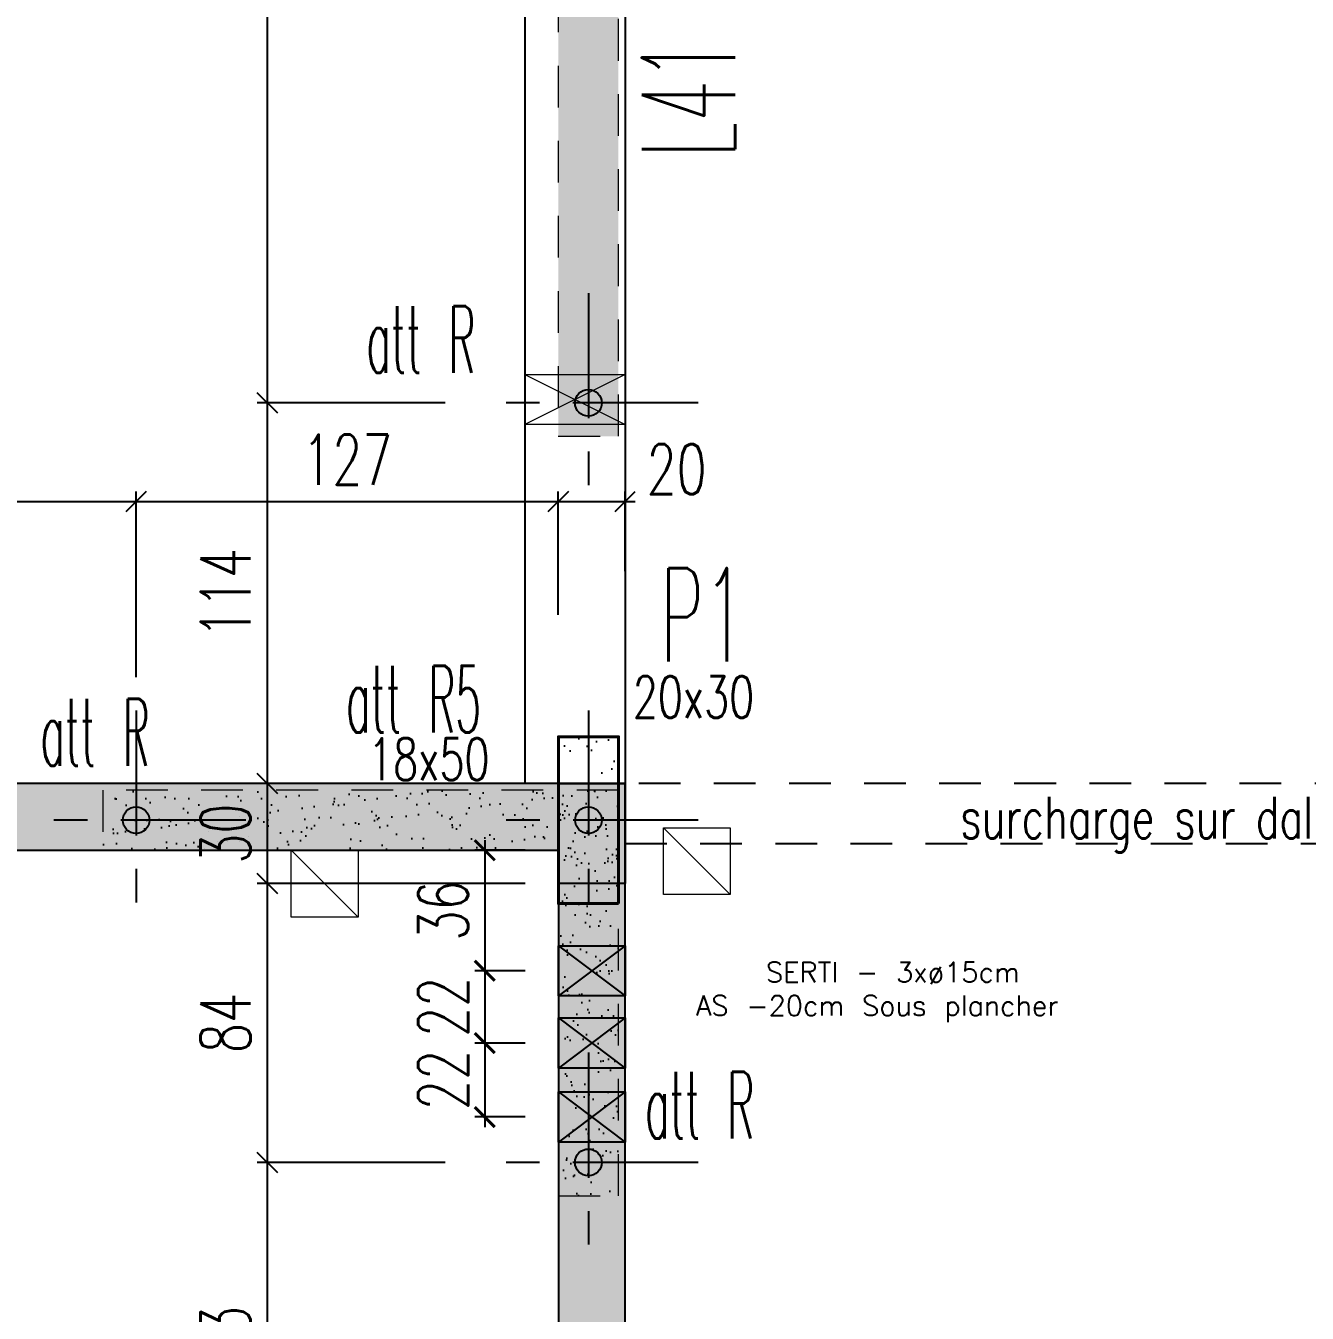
# Model space of a CAD drawing. Extents: x 308 to 787, y -199 to -146.
# Drawn here: x 409.314 to 413.154, y -173.013 to -169.157 of the extents above; entities that cross this region are included whole.
import ezdxf

# ---------------------------------------------------------------- set-up
doc = ezdxf.new("R2010")
doc.units = 0
doc.header["$LTSCALE"] = 0.5
doc.header["$MEASUREMENT"] = 0
for name, pattern in [('AXES2', [1.125, 0.75, -0.125, 0.125, -0.125]), ('CACHE', [0.375, 0.25, -0.125]), ('CONTINU', [0]), ('DISCONTINU2', [0.375, 0.25, -0.125])]:
    doc.linetypes.add(name, pattern=pattern)
doc.layers.get('0').update_dxf_attribs({"linetype": 'CONTINUOUS'})
doc.layers.get('DEFPOINTS').update_dxf_attribs({"linetype": 'CONTINUOUS'})
doc.layers.add('00 - RESERVATIONS SPEC Plombier', color=90, linetype='CONTINUOUS', lineweight=20)
doc.layers.add('TPFI poteaux', color=1, linetype='CONTINUOUS', lineweight=40)
for name, color, linetype in [('_ SERTI RESERVATION', 210, 'CACHE'), ('AXES', 6, 'AXES2'), ('COTATION', 7, 'CONTINUOUS'), ('MURS', 3, 'CONTINUOUS'), ('POCHAGE', 254, 'CONTINUOUS'), ('POTEAUX', 1, 'CONTINUOUS'), ('POUTRES', 2, 'CONTINUOUS'), ('RAID', 1, 'CONTINUOUS'), ('RDC', 7, 'DISCONTINU2'), ('REPERAGE', 4, 'CONTINUOUS'), ('REPERE-POT', 4, 'CONTINUOUS'), ('REPERE-POUT', 4, 'CONTINUOUS'), ('REPERE-RAID', 4, 'CONTINUOUS'), ('TPFI cloisonsSAAD', 4, 'CONTINUOUS')]:
    doc.layers.add(name, color=color, linetype=linetype)
doc.styles.add('ROMANS8', font='romans.shx', dxfattribs={"width": 0.7})
doc.styles.get("Standard").update_dxf_attribs({"font": 'txt.shx'})
doc.dimstyles.new('COT50 cm', dxfattribs={"dimtxt": 0.15, "dimasz": 0.06, "dimexe": 0.03, "dimexo": 0.1, "dimgap": 0.05, "dimtad": 1, "dimdec": 0, "dimlfac": 100, "dimzin": 0, "dimdsep": 46, "dimtxsty": 'ROMANS8', "dimblk1": 'OBLIQUE', "dimblk2": 'OBLIQUE', "dimsah": 1, "dimcen": 0.03, "dimdle": 0.03, "dimclrt": 1, "dimadec": 0, "dimazin": 0, "dimtfac": 1, "dimtdec": 0, "dimtmove": 0, "dimatfit": 3, "dimfxl": 0, "dimtolj": 1, "dimtzin": 0, "dimlwd": -1, "dimlwe": -1, "dimarcsym": 0})
pattern_1 = [(37.5, (-167.69736, -4e-07), (-0.004409535, 0.134877664), [0, -0.1064, 0, -0.119, 0, -0.11375]), (7.5, (-167.69736, -4e-07), (0.12388437, 0.197550225), [0, -0.0574, 0, -0.0959, 0, -0.03675]), (327.5, (-167.78346, -4e-07), (0.21798993, 0.000396134), [0, -0.035, 0, -0.126, 0, -0.1645]), (317.5, (-167.78346, -4e-07), (0.21042886, 0.06143729), [0, -0.0175, 0, -0.0826, 0, -0.0945])]
pattern_2 = [(37.5, (-513.79323, 160.44126), (-0.004409535, 0.134877664), [0, -0.1064, 0, -0.119, 0, -0.11375]), (7.5, (-513.79323, 160.44126), (0.12388437, 0.197550225), [0, -0.0574, 0, -0.0959, 0, -0.03675]), (327.5, (-513.87933, 160.44126), (0.21798993, 0.000396134), [0, -0.035, 0, -0.126, 0, -0.1645]), (317.5, (-513.87933, 160.44126), (0.21042886, 0.06143729), [0, -0.0175, 0, -0.0826, 0, -0.0945])]

# ---------------------------------------------------------------- blocks, each defined once
blk = doc.blocks.new('_Oblique')
at = {"layer": 'COTATION', "color": 0, "lineweight": -2}
blk.add_line((-0.5, -0.5), (0.5, 0.5), dxfattribs=at)
blk = doc.blocks.new('*D429')
at = {"layer": 'COTATION', "color": 0, "transparency": 16777216}
for p, q in [((410.0378, -173.7213), (410.0378, -172.5313)), ((410.5708, -172.5613), (410.0078, -172.5613)), ((410.5707, -173.6913), (410.0078, -173.6913))]:
    blk.add_line(p, q, dxfattribs=at)
at = {"layer": 'DEFPOINTS', "color": 0, "transparency": 16777216}
for p in [(410.0378, -172.5613), (410.6708, -172.5613), (410.6707, -173.6913)]:
    blk.add_point(p, dxfattribs=at)
at = {"layer": 'COTATION', "color": 0, "transparency": 16777216, "xscale": 0.06, "yscale": 0.06, "zscale": 0.06}
for p, rotation in [((410.0378, -172.5613), 90), ((410.0378, -173.6913), 270)]:
    blk.add_blockref('_Oblique', p, dxfattribs=dict(at, rotation=rotation))
at = {"layer": 'COTATION', "color": 1, "transparency": 16777216, "insert": (409.9128, -173.1263), "char_height": 0.15, "attachment_point": 5, "rotation": 90, "style": 'ROMANS8'}
blk.add_mtext('\\A1;113', dxfattribs=at)
blk = doc.blocks.new('*D430')
at = {"layer": 'COTATION', "color": 0, "transparency": 16777216}
for p, q in [((410.8099, -171.7263), (410.0078, -171.7263)), ((410.0378, -172.5913), (410.0378, -171.6963)), ((410.5708, -172.5613), (410.0078, -172.5613))]:
    blk.add_line(p, q, dxfattribs=at)
at = {"layer": 'DEFPOINTS', "color": 0, "transparency": 16777216}
for p in [(410.0378, -171.7263), (410.9099, -171.7263), (410.6708, -172.5613)]:
    blk.add_point(p, dxfattribs=at)
at = {"layer": 'COTATION', "color": 0, "transparency": 16777216, "xscale": 0.06, "yscale": 0.06, "zscale": 0.06}
for p, rotation in [((410.0378, -171.7263), 90), ((410.0378, -172.5613), 270)]:
    blk.add_blockref('_Oblique', p, dxfattribs=dict(at, rotation=rotation))
at = {"layer": 'COTATION', "color": 1, "transparency": 16777216, "insert": (409.9128, -172.1438), "char_height": 0.15, "attachment_point": 5, "rotation": 90, "style": 'ROMANS8'}
blk.add_mtext('\\A1;84', dxfattribs=at)
blk = doc.blocks.new('*D431')
at = {"layer": 'COTATION', "color": 0, "transparency": 16777216}
for p, q in [((410.0378, -171.7563), (410.0378, -171.3963)), ((410.8099, -171.4263), (410.0078, -171.4263)), ((410.8099, -171.7263), (410.0078, -171.7263))]:
    blk.add_line(p, q, dxfattribs=at)
at = {"layer": 'DEFPOINTS', "color": 0, "transparency": 16777216}
for p in [(410.0378, -171.4263), (410.9099, -171.4263), (410.9099, -171.7263)]:
    blk.add_point(p, dxfattribs=at)
at = {"layer": 'COTATION', "color": 0, "transparency": 16777216, "xscale": 0.06, "yscale": 0.06, "zscale": 0.06}
for p, rotation in [((410.0378, -171.4263), 90), ((410.0378, -171.7263), 270)]:
    blk.add_blockref('_Oblique', p, dxfattribs=dict(at, rotation=rotation))
at = {"layer": 'COTATION', "color": 1, "transparency": 16777216, "insert": (409.9128, -171.5763), "char_height": 0.15, "attachment_point": 5, "rotation": 90, "style": 'ROMANS8'}
blk.add_mtext('\\A1;30', dxfattribs=at)
blk = doc.blocks.new('*D432')
at = {"layer": 'COTATION', "color": 0, "transparency": 16777216}
for p, q in [((410.0378, -171.4563), (410.0378, -170.2563)), ((410.5708, -170.2863), (410.0078, -170.2863)), ((410.8099, -171.4263), (410.0078, -171.4263))]:
    blk.add_line(p, q, dxfattribs=at)
at = {"layer": 'DEFPOINTS', "color": 0, "transparency": 16777216}
for p in [(410.0378, -170.2863), (410.6708, -170.2863), (410.9099, -171.4263)]:
    blk.add_point(p, dxfattribs=at)
at = {"layer": 'COTATION', "color": 0, "transparency": 16777216, "xscale": 0.06, "yscale": 0.06, "zscale": 0.06}
for p, rotation in [((410.0378, -170.2863), 90), ((410.0378, -171.4263), 270)]:
    blk.add_blockref('_Oblique', p, dxfattribs=dict(at, rotation=rotation))
at = {"layer": 'COTATION', "color": 1, "transparency": 16777216, "insert": (409.9128, -170.8563), "char_height": 0.15, "attachment_point": 5, "rotation": 90, "style": 'ROMANS8'}
blk.add_mtext('\\A1;114', dxfattribs=at)
blk = doc.blocks.new('*D433')
at = {"layer": 'COTATION', "color": 0, "transparency": 16777216}
for p, q in [((410.0378, -170.3163), (410.0378, -167.2413)), ((410.4397, -167.2713), (410.0078, -167.2713)), ((410.5708, -170.2863), (410.0078, -170.2863))]:
    blk.add_line(p, q, dxfattribs=at)
at = {"layer": 'DEFPOINTS', "color": 0, "transparency": 16777216}
for p in [(410.0378, -167.2713), (410.5397, -167.2713), (410.6708, -170.2863)]:
    blk.add_point(p, dxfattribs=at)
at = {"layer": 'COTATION', "color": 0, "transparency": 16777216, "xscale": 0.06, "yscale": 0.06, "zscale": 0.06}
for p, rotation in [((410.0378, -167.2713), 90), ((410.0378, -170.2863), 270)]:
    blk.add_blockref('_Oblique', p, dxfattribs=dict(at, rotation=rotation))
at = {"layer": 'COTATION', "color": 1, "transparency": 16777216, "insert": (409.9128, -168.7788), "char_height": 0.15, "attachment_point": 5, "rotation": 90, "style": 'ROMANS8'}
blk.add_mtext('\\A1;302', dxfattribs=at)
blk = doc.blocks.new('*D535')
at = {"layer": 'COTATION', "color": 0, "transparency": 16777216}
for p, q in [((408.4797, -171.3463), (408.4797, -170.5513)), ((409.6446, -171.1074), (409.6446, -170.5513)), ((408.4497, -170.5813), (409.6746, -170.5813))]:
    blk.add_line(p, q, dxfattribs=at)
at = {"layer": 'DEFPOINTS', "color": 0, "transparency": 16777216}
for p in [(409.6446, -170.5813), (409.6446, -171.2074), (408.4797, -171.4463)]:
    blk.add_point(p, dxfattribs=at)
at = {"layer": 'COTATION', "color": 0, "transparency": 16777216, "xscale": 0.06, "yscale": 0.06, "zscale": 0.06, "rotation": 180}
blk.add_blockref('_Oblique', (408.4797, -170.5813), dxfattribs=at)
at = {"layer": 'COTATION', "color": 0, "transparency": 16777216, "xscale": 0.06, "yscale": 0.06, "zscale": 0.06}
blk.add_blockref('_Oblique', (409.6446, -170.5813), dxfattribs=at)
at = {"layer": 'COTATION', "color": 1, "transparency": 16777216, "insert": (409.0621, -170.4563), "char_height": 0.15, "attachment_point": 5, "style": 'ROMANS8'}
blk.add_mtext('\\A1;116', dxfattribs=at)
blk = doc.blocks.new('*D536')
at = {"layer": 'COTATION', "color": 0, "transparency": 16777216}
for p, q in [((409.6446, -171.1074), (409.6446, -170.5513)), ((410.9097, -170.9211), (410.9097, -170.5513)), ((409.6146, -170.5813), (410.9397, -170.5813))]:
    blk.add_line(p, q, dxfattribs=at)
at = {"layer": 'DEFPOINTS', "color": 0, "transparency": 16777216}
for p in [(410.9097, -170.5813), (410.9097, -171.0211), (409.6446, -171.2074)]:
    blk.add_point(p, dxfattribs=at)
at = {"layer": 'COTATION', "color": 0, "transparency": 16777216, "xscale": 0.06, "yscale": 0.06, "zscale": 0.06, "rotation": 180}
blk.add_blockref('_Oblique', (409.6446, -170.5813), dxfattribs=at)
at = {"layer": 'COTATION', "color": 0, "transparency": 16777216, "xscale": 0.06, "yscale": 0.06, "zscale": 0.06}
blk.add_blockref('_Oblique', (410.9097, -170.5813), dxfattribs=at)
at = {"layer": 'COTATION', "color": 1, "transparency": 16777216, "insert": (410.2771, -170.4563), "char_height": 0.15, "attachment_point": 5, "style": 'ROMANS8'}
blk.add_mtext('\\A1;127', dxfattribs=at)
blk = doc.blocks.new('*D796')
at = {"layer": 'COTATION', "color": 0, "transparency": 16777216}
for p, q in [((410.9097, -170.9211), (410.9097, -170.5513)), ((411.1097, -170.79), (411.1097, -170.5513)), ((410.8797, -170.5813), (411.1397, -170.5813))]:
    blk.add_line(p, q, dxfattribs=at)
at = {"layer": 'DEFPOINTS', "color": 0, "transparency": 16777216}
for p in [(411.1097, -170.5813), (411.1097, -170.89), (410.9097, -171.0211)]:
    blk.add_point(p, dxfattribs=at)
at = {"layer": 'COTATION', "color": 0, "transparency": 16777216, "xscale": 0.06, "yscale": 0.06, "zscale": 0.06, "rotation": 180}
blk.add_blockref('_Oblique', (410.9097, -170.5813), dxfattribs=at)
at = {"layer": 'COTATION', "color": 0, "transparency": 16777216, "xscale": 0.06, "yscale": 0.06, "zscale": 0.06}
blk.add_blockref('_Oblique', (411.1097, -170.5813), dxfattribs=at)
at = {"layer": 'COTATION', "color": 1, "transparency": 16777216, "insert": (411.264, -170.4849), "char_height": 0.15, "attachment_point": 5, "style": 'ROMANS8'}
blk.add_mtext('\\A1;20', dxfattribs=at)
blk = doc.blocks.new('A$C6B096A38')
at = {"layer": 'POCHAGE'}
h = blk.add_hatch(dxfattribs=at)
h.set_pattern_fill('AR-SAND', color=0, scale=0.07)
h.set_pattern_definition(pattern_2)
h.paths.add_polyline_path([(66.2938, -6.63), (64.6238, -6.63), (64.6238, -4.42), (59.4538, -4.42), (59.4538, -4.6), (64.4438, -4.6), (64.4438, -6.81), (64.8138, -6.81), (64.8138, -9.945), (64.9938, -9.945), (64.9938, -6.81), (66.2938, -6.81)])
h = blk.add_hatch(dxfattribs=at)
h.set_pattern_fill('AR-SAND', color=0, scale=0.07)
h.set_pattern_definition(pattern_2)
h.paths.add_polyline_path([(64.9938, -11.005), (63.4488, -11.005), (63.4488, -11.185), (64.8138, -11.185), (64.8138, -12.22), (64.9938, -12.22)])
at = {"layer": 'AXES', "color": 1}
for p, q in [((64.9038, -9.5161), (64.9038, -10.1739)), ((65.2327, -9.845), (64.5749, -9.845)), ((63.5487, -10.7661), (63.5487, -11.4239)), ((64.904, -10.7661), (64.904, -11.4239)), ((63.8776, -11.095), (63.2198, -11.095)), ((65.2329, -11.095), (64.5752, -11.095)), ((64.9038, -11.7911), (64.9038, -12.4489)), ((65.2327, -12.12), (64.5749, -12.12))]:
    blk.add_line(p, q, dxfattribs=at)
at = {"layer": 'RAID'}
for centre in [(64.9038, -9.845), (63.5487, -11.095), (64.904, -11.095), (64.9038, -12.12)]:
    blk.add_circle(centre, 0.04, dxfattribs=at)
at = {"layer": 'RDC', "linetype": 'CACHE', "lineweight": 15}
for points in [[(64.9938, -9.945), (64.9938, -6.81), (66.2938, -6.81), (66.2938, -6.63), (64.6238, -6.63), (64.6238, -4.42), (59.4538, -4.42), (59.4538, -4.6), (64.4438, -4.6), (64.4438, -6.81), (64.8138, -6.81), (64.8138, -9.945)], [(64.9938, -11.005), (63.4488, -11.005), (63.4488, -11.185), (64.8138, -11.185), (64.8138, -12.22), (64.9938, -12.22)]]:
    blk.add_lwpolyline(points, close=True, dxfattribs=at)
blk = doc.blocks.new('_ArchTick')
at = {"color": 0, "linetype": 'ByBlock', "const_width": 0.15}
blk.add_lwpolyline([(-0.5, -0.5), (0.5, 0.5)], dxfattribs=at)
blk = doc.blocks.new('*D1130')
at = {"layer": '_ SERTI RESERVATION', "color": 0, "linetype": 'CONTINU', "transparency": 16777216}
for p, q in [((410.6893, -171.5963), (410.6893, -172.0172)), ((410.8099, -171.6263), (410.6593, -171.6263)), ((410.81, -171.9872), (410.6593, -171.9872))]:
    blk.add_line(p, q, dxfattribs=at)
at = {"layer": 'DEFPOINTS', "color": 0, "linetype": 'CONTINU', "transparency": 16777216}
for p in [(410.9099, -171.6263), (410.6893, -171.9872), (410.91, -171.9872)]:
    blk.add_point(p, dxfattribs=at)
at = {"layer": '_ SERTI RESERVATION', "color": 0, "linetype": 'CONTINU', "transparency": 16777216, "xscale": 0.06, "yscale": 0.06, "zscale": 0.06}
for p, rotation in [((410.6893, -171.6263), 90), ((410.6893, -171.9872), 270)]:
    blk.add_blockref('_ArchTick', p, dxfattribs=dict(at, rotation=rotation))
at = {"layer": '_ SERTI RESERVATION', "linetype": 'CONTINU', "transparency": 16777216, "insert": (410.5643, -171.8067), "char_height": 0.15, "attachment_point": 5, "rotation": 90, "style": 'ROMANS8'}
blk.add_mtext('\\A1;36', dxfattribs=at)
blk = doc.blocks.new('*D1187')
at = {"layer": '_ SERTI RESERVATION', "color": 0, "linetype": 'CONTINU', "transparency": 16777216}
for p, q in [((410.6893, -171.9572), (410.6893, -172.2337)), ((410.81, -171.9872), (410.6593, -171.9872)), ((410.81, -172.2037), (410.6593, -172.2037))]:
    blk.add_line(p, q, dxfattribs=at)
at = {"layer": 'DEFPOINTS', "color": 0, "linetype": 'CONTINU', "transparency": 16777216}
for p in [(410.91, -171.9872), (410.6893, -172.2037), (410.91, -172.2037)]:
    blk.add_point(p, dxfattribs=at)
at = {"layer": '_ SERTI RESERVATION', "color": 0, "linetype": 'CONTINU', "transparency": 16777216, "xscale": 0.06, "yscale": 0.06, "zscale": 0.06}
for p, rotation in [((410.6893, -171.9872), 90), ((410.6893, -172.2037), 270)]:
    blk.add_blockref('_ArchTick', p, dxfattribs=dict(at, rotation=rotation))
at = {"layer": '_ SERTI RESERVATION', "linetype": 'CONTINU', "transparency": 16777216, "insert": (410.5643, -172.0955), "char_height": 0.15, "attachment_point": 5, "rotation": 90, "style": 'ROMANS8'}
blk.add_mtext('\\A1;22', dxfattribs=at)
blk = doc.blocks.new('*D1188')
at = {"layer": '_ SERTI RESERVATION', "color": 0, "linetype": 'CONTINU', "transparency": 16777216}
for p, q in [((410.6893, -172.1737), (410.6893, -172.4553)), ((410.81, -172.2037), (410.6593, -172.2037)), ((410.81, -172.4253), (410.6593, -172.4253))]:
    blk.add_line(p, q, dxfattribs=at)
at = {"layer": 'DEFPOINTS', "color": 0, "linetype": 'CONTINU', "transparency": 16777216}
for p in [(410.91, -172.2037), (410.6893, -172.4253), (410.91, -172.4253)]:
    blk.add_point(p, dxfattribs=at)
at = {"layer": '_ SERTI RESERVATION', "color": 0, "linetype": 'CONTINU', "transparency": 16777216, "xscale": 0.06, "yscale": 0.06, "zscale": 0.06}
for p, rotation in [((410.6893, -172.2037), 90), ((410.6893, -172.4253), 270)]:
    blk.add_blockref('_ArchTick', p, dxfattribs=dict(at, rotation=rotation))
at = {"layer": '_ SERTI RESERVATION', "linetype": 'CONTINU', "transparency": 16777216, "insert": (410.5643, -172.3145), "char_height": 0.15, "attachment_point": 5, "rotation": 90, "style": 'ROMANS8'}
blk.add_mtext('\\A1;22', dxfattribs=at)

msp = doc.modelspace()

# ---------------------------------------------------------------- hatches: boundary and pattern name
at = {"layer": '_ SERTI RESERVATION', "linetype": 'CONTINU'}
h = msp.add_hatch(color=6, dxfattribs=at)
h.dxf.hatch_style = 1
h.paths.add_polyline_path([(410.91, -171.9122), (411.01, -171.9872), (411.11, -171.9122)])
h.paths.add_polyline_path([(411.11, -172.0622), (411.01, -171.9872), (410.91, -172.0622)])
h = msp.add_hatch(color=6, dxfattribs=at)
h.dxf.hatch_style = 1
h.paths.add_polyline_path([(410.91, -172.1287), (411.01, -172.2037), (411.11, -172.1287)])
h.paths.add_polyline_path([(411.11, -172.2787), (411.01, -172.2037), (410.91, -172.2787)])
h = msp.add_hatch(color=6, dxfattribs=at)
h.dxf.hatch_style = 1
h.paths.add_polyline_path([(410.91, -172.3503), (411.01, -172.4253), (411.11, -172.3503)])
h.paths.add_polyline_path([(411.11, -172.5003), (411.01, -172.4253), (410.91, -172.5003)])
at = {"layer": 'POCHAGE'}
h = msp.add_hatch(color=256, dxfattribs=at)
h.dxf.hatch_style = 1
h.paths.add_polyline_path([(411.1099, -171.4263), (404.0096, -171.4263), (404.0096, -171.6263), (410.9099, -171.6263), (410.9099, -176.8795), (404.0115, -176.8795), (404.0115, -177.0795), (411.1099, -177.0795)])
h = msp.add_hatch(dxfattribs=at)
h.set_pattern_fill('AR-SAND', color=0, scale=0.07)
h.set_pattern_definition(pattern_1)
h.paths.add_polyline_path([(409.5447, -171.4463), (409.5447, -171.6263), (410.9097, -171.6263), (410.9097, -172.6613), (411.0897, -172.6613), (411.0897, -171.4463)])
h = msp.add_hatch(dxfattribs=at)
h.set_pattern_fill('AR-SAND', color=0, scale=0.07)
h.set_pattern_definition(pattern_1)
h.paths.add_polyline_path([(409.5447, -171.4463), (409.5447, -171.6263), (410.9097, -171.6263), (410.9097, -172.6613), (411.0897, -172.6613), (411.0897, -171.4463)])
h = msp.add_hatch(dxfattribs=at)
h.set_pattern_fill('AR-SAND', color=0, scale=0.07)
h.set_pattern_definition(pattern_1)
h.paths.add_polyline_path([(409.5447, -171.4463), (409.5447, -171.6263), (410.9097, -171.6263), (410.9097, -172.6613), (411.0897, -172.6613), (411.0897, -171.4463)])
h = msp.add_hatch(dxfattribs=at)
h.set_pattern_fill('AR-SAND', color=0, scale=0.07)
h.set_pattern_definition(pattern_1)
h.paths.add_polyline_path([(409.5447, -171.4463), (409.5447, -171.6263), (410.9097, -171.6263), (410.9097, -172.6613), (411.0897, -172.6613), (411.0897, -171.4463)])
h = msp.add_hatch(dxfattribs=at)
h.set_pattern_fill('AR-SAND', color=0, scale=0.07)
h.set_pattern_definition(pattern_1)
h.paths.add_polyline_path([(409.5447, -171.4463), (409.5447, -171.6263), (410.9097, -171.6263), (410.9097, -172.6613), (411.0897, -172.6613), (411.0897, -171.4463)])
h = msp.add_hatch(dxfattribs=at)
h.set_pattern_fill('AR-SAND', color=0, scale=0.07)
h.set_pattern_definition(pattern_1)
h.paths.add_polyline_path([(409.5447, -171.4463), (409.5447, -171.6263), (410.9097, -171.6263), (410.9097, -172.6613), (411.0897, -172.6613), (411.0897, -171.4463)])
h = msp.add_hatch(dxfattribs=at)
h.set_pattern_fill('AR-SAND', color=0, scale=0.07)
h.set_pattern_definition(pattern_1)
h.paths.add_polyline_path([(409.5447, -171.4463), (409.5447, -171.6263), (410.9097, -171.6263), (410.9097, -172.6613), (411.0897, -172.6613), (411.0897, -171.4463)])
h = msp.add_hatch(dxfattribs=at)
h.set_pattern_fill('AR-SAND', color=0, scale=0.07)
h.set_pattern_definition(pattern_1)
h.paths.add_polyline_path([(409.5447, -171.4463), (409.5447, -171.6263), (410.9097, -171.6263), (410.9097, -172.6613), (411.0897, -172.6613), (411.0897, -171.4463)])
h = msp.add_hatch(dxfattribs=at)
h.set_pattern_fill('AR-SAND', color=0, scale=0.07)
h.set_pattern_definition(pattern_1)
h.paths.add_polyline_path([(409.5447, -171.4463), (409.5447, -171.6263), (410.9097, -171.6263), (410.9097, -172.6613), (411.0897, -172.6613), (411.0897, -171.4463)])
h = msp.add_hatch(dxfattribs=at)
h.set_pattern_fill('AR-SAND', color=0, scale=0.07)
h.set_pattern_definition(pattern_1)
h.paths.add_polyline_path([(409.5447, -171.4463), (409.5447, -171.6263), (410.9097, -171.6263), (410.9097, -172.6613), (411.0897, -172.6613), (411.0897, -171.4463)])
h = msp.add_hatch(dxfattribs=at)
h.set_pattern_fill('AR-SAND', color=0, scale=0.07)
h.set_pattern_definition(pattern_1)
h.paths.add_polyline_path([(409.5447, -171.4463), (409.5447, -171.6263), (410.9097, -171.6263), (410.9097, -172.6613), (411.0897, -172.6613), (411.0897, -171.4463)])
h = msp.add_hatch(dxfattribs=at)
h.set_pattern_fill('AR-SAND', color=0, scale=0.07)
h.set_pattern_definition(pattern_1)
h.paths.add_polyline_path([(409.5447, -171.4463), (409.5447, -171.6263), (410.9097, -171.6263), (410.9097, -172.6613), (411.0897, -172.6613), (411.0897, -171.4463)])
h = msp.add_hatch(dxfattribs=at)
h.set_pattern_fill('AR-SAND', color=0, scale=0.07)
h.set_pattern_definition(pattern_1)
h.paths.add_polyline_path([(409.5447, -171.4463), (409.5447, -171.6263), (410.9097, -171.6263), (410.9097, -172.6613), (411.0897, -172.6613), (411.0897, -171.4463)])
h = msp.add_hatch(dxfattribs=at)
h.set_pattern_fill('AR-SAND', color=0, scale=0.07)
h.set_pattern_definition(pattern_1)
h.paths.add_polyline_path([(409.5447, -171.4463), (409.5447, -171.6263), (410.9097, -171.6263), (410.9097, -172.6613), (411.0897, -172.6613), (411.0897, -171.4463)])
h = msp.add_hatch(dxfattribs=at)
h.set_pattern_fill('AR-SAND', color=0, scale=0.07)
h.set_pattern_definition(pattern_1)
h.paths.add_polyline_path([(409.5447, -171.4463), (409.5447, -171.6263), (410.9097, -171.6263), (410.9097, -172.6613), (411.0897, -172.6613), (411.0897, -171.4463)])
h = msp.add_hatch(dxfattribs=at)
h.set_pattern_fill('AR-SAND', color=0, scale=0.07)
h.set_pattern_definition(pattern_1)
h.paths.add_polyline_path([(409.5447, -171.4463), (409.5447, -171.6263), (410.9097, -171.6263), (410.9097, -172.6613), (411.0897, -172.6613), (411.0897, -171.4463)])
h = msp.add_hatch(dxfattribs=at)
h.set_pattern_fill('AR-SAND', color=0, scale=0.07)
h.set_pattern_definition(pattern_1)
h.paths.add_polyline_path([(409.5447, -171.4463), (409.5447, -171.6263), (410.9097, -171.6263), (410.9097, -172.6613), (411.0897, -172.6613), (411.0897, -171.4463)])
h = msp.add_hatch(dxfattribs=at)
h.set_pattern_fill('AR-SAND', color=0, scale=0.07)
h.set_pattern_definition(pattern_1)
h.paths.add_polyline_path([(409.5447, -171.4463), (409.5447, -171.6263), (410.9097, -171.6263), (410.9097, -172.6613), (411.0897, -172.6613), (411.0897, -171.4463)])
h = msp.add_hatch(dxfattribs=at)
h.set_pattern_fill('AR-SAND', color=0, scale=0.07)
h.set_pattern_definition(pattern_1)
h.paths.add_polyline_path([(409.5447, -171.4463), (409.5447, -171.6263), (410.9097, -171.6263), (410.9097, -172.6613), (411.0897, -172.6613), (411.0897, -171.4463)])
h = msp.add_hatch(dxfattribs=at)
h.set_pattern_fill('AR-SAND', color=0, scale=0.07)
h.set_pattern_definition(pattern_1)
h.paths.add_polyline_path([(409.5447, -171.4463), (409.5447, -171.6263), (410.9097, -171.6263), (410.9097, -172.6613), (411.0897, -172.6613), (411.0897, -171.4463)])
h = msp.add_hatch(dxfattribs=at)
h.set_pattern_fill('AR-SAND', color=0, scale=0.07)
h.set_pattern_definition(pattern_1)
h.paths.add_polyline_path([(409.5447, -171.4463), (409.5447, -171.6263), (410.9097, -171.6263), (410.9097, -172.6613), (411.0897, -172.6613), (411.0897, -171.4463)])
h = msp.add_hatch(dxfattribs=at)
h.set_pattern_fill('AR-SAND', color=0, scale=0.07)
h.set_pattern_definition(pattern_1)
h.paths.add_polyline_path([(409.5447, -171.4463), (409.5447, -171.6263), (410.9097, -171.6263), (410.9097, -172.6613), (411.0897, -172.6613), (411.0897, -171.4463)])
h = msp.add_hatch(dxfattribs=at)
h.set_pattern_fill('AR-SAND', color=0, scale=0.07)
h.set_pattern_definition(pattern_1)
h.paths.add_polyline_path([(409.5447, -171.4463), (409.5447, -171.6263), (410.9097, -171.6263), (410.9097, -172.6613), (411.0897, -172.6613), (411.0897, -171.4463)])
h = msp.add_hatch(dxfattribs=at)
h.set_pattern_fill('AR-SAND', color=0, scale=0.07)
h.set_pattern_definition(pattern_1)
h.paths.add_polyline_path([(409.5447, -171.4463), (409.5447, -171.6263), (410.9097, -171.6263), (410.9097, -172.6613), (411.0897, -172.6613), (411.0897, -171.4463)])
h = msp.add_hatch(dxfattribs=at)
h.set_pattern_fill('AR-SAND', color=0, scale=0.07)
h.set_pattern_definition(pattern_1)
h.paths.add_polyline_path([(409.5447, -171.4463), (409.5447, -171.6263), (410.9097, -171.6263), (410.9097, -172.6613), (411.0897, -172.6613), (411.0897, -171.4463)])
h = msp.add_hatch(dxfattribs=at)
h.set_pattern_fill('AR-SAND', color=0, scale=0.07)
h.set_pattern_definition(pattern_1)
h.paths.add_polyline_path([(409.5447, -171.4463), (409.5447, -171.6263), (410.9097, -171.6263), (410.9097, -172.6613), (411.0897, -172.6613), (411.0897, -171.4463)])
h = msp.add_hatch(dxfattribs=at)
h.set_pattern_fill('AR-SAND', color=0, scale=0.07)
h.set_pattern_definition(pattern_1)
h.paths.add_polyline_path([(409.5447, -171.4463), (409.5447, -171.6263), (410.9097, -171.6263), (410.9097, -172.6613), (411.0897, -172.6613), (411.0897, -171.4463)])
h = msp.add_hatch(dxfattribs=at)
h.set_pattern_fill('AR-SAND', color=0, scale=0.07)
h.set_pattern_definition(pattern_1)
h.paths.add_polyline_path([(409.5447, -171.4463), (409.5447, -171.6263), (410.9097, -171.6263), (410.9097, -172.6613), (411.0897, -172.6613), (411.0897, -171.4463)])
h = msp.add_hatch(dxfattribs=at)
h.set_pattern_fill('AR-SAND', color=0, scale=0.07)
h.set_pattern_definition(pattern_1)
h.paths.add_polyline_path([(409.5447, -171.4463), (409.5447, -171.6263), (410.9097, -171.6263), (410.9097, -172.6613), (411.0897, -172.6613), (411.0897, -171.4463)])
at = {"layer": 'POTEAUX'}
h = msp.add_hatch(color=256, dxfattribs=at)
h.dxf.hatch_style = 1
h.paths.add_polyline_path([(411.1099, -171.4263), (411.1099, -171.7263), (410.9099, -171.7263), (410.9099, -171.4263)])
at = {"layer": 'RAID'}
h = msp.add_hatch(dxfattribs=at)
h.set_pattern_fill('AR-SAND', color=256, scale=0.07)
h.set_pattern_definition([(37.5, (86.81095, -6.645), (-0.004409535, 0.134877664), [0, -0.1064, 0, -0.119, 0, -0.11375]), (7.5, (86.81095, -6.645), (0.12388437, 0.197550225), [0, -0.0574, 0, -0.0959, 0, -0.03675]), (327.5, (86.72485, -6.645), (0.21798993, 0.000396134), [0, -0.035, 0, -0.126, 0, -0.1645]), (317.5, (86.72485, -6.645), (0.21042886, 0.06143729), [0, -0.0175, 0, -0.0826, 0, -0.0945])])
h.paths.add_polyline_path([(411.0902, -171.7863), (410.9101, -171.7863), (410.9101, -171.2863), (411.0902, -171.2863)])

# ---------------------------------------------------------------- linework, layer by layer
at = {"layer": '00 - RESERVATIONS SPEC Plombier', "color": 100}
for p, q in [((410.8097, -170.2013), (411.1097, -170.3513)), ((411.1097, -170.2013), (410.8097, -170.3513)), ((411.2249, -171.5589), (411.4249, -171.7589)), ((410.1095, -171.6263), (410.3095, -171.8263))]:
    msp.add_line(p, q, dxfattribs=at)
for points in [[(410.8097, -170.2013), (411.1097, -170.2013), (411.1097, -170.3513), (410.8097, -170.3513)], [(411.2249, -171.5589), (411.4249, -171.5589), (411.4249, -171.7589), (411.2249, -171.7589)], [(410.1095, -171.6263), (410.3095, -171.6263), (410.3095, -171.8263), (410.1095, -171.8263)]]:
    msp.add_lwpolyline(points, close=True, dxfattribs=at)
at = {"layer": '_ SERTI RESERVATION', "linetype": 'CONTINU'}
for p, q in [((410.91, -171.9122), (411.11, -171.9122)), ((410.91, -172.0622), (410.91, -171.9122)), ((410.91, -171.9122), (411.11, -172.0622)), ((411.11, -171.9122), (410.91, -172.0622)), ((411.11, -171.9122), (411.11, -172.0622)), ((411.11, -172.0622), (410.91, -172.0622)), ((410.91, -172.1287), (411.11, -172.1287)), ((410.91, -172.2787), (410.91, -172.1287)), ((410.91, -172.1287), (411.11, -172.2787)), ((411.11, -172.1287), (410.91, -172.2787)), ((411.11, -172.1287), (411.11, -172.2787)), ((411.11, -172.2787), (410.91, -172.2787)), ((410.91, -172.3503), (411.11, -172.3503)), ((410.91, -172.5003), (410.91, -172.3503)), ((410.91, -172.3503), (411.11, -172.5003)), ((411.11, -172.3503), (410.91, -172.5003)), ((411.11, -172.3503), (411.11, -172.5003)), ((411.11, -172.5003), (410.91, -172.5003))]:
    msp.add_line(p, q, dxfattribs=at)
at = {"layer": 'MURS'}
msp.add_lwpolyline([(404.0097, -177.0795), (411.1099, -177.0795), (411.1099, -171.4263), (404.0096, -171.4263), (404.0096, -171.6263), (410.9099, -171.6263), (410.9099, -176.8795)], dxfattribs=at)
at = {"layer": 'POTEAUX'}
msp.add_lwpolyline([(411.1099, -171.4263), (411.1099, -171.7263), (410.9099, -171.7263), (410.9099, -171.4263)], close=True, dxfattribs=at)
at = {"layer": 'POUTRES'}
for points in [[(410.8097, -167.2713), (410.8097, -171.4263)], [(411.1097, -167.2713), (411.1097, -171.4263)]]:
    msp.add_lwpolyline(points, dxfattribs=at)
at = {"layer": 'TPFI cloisonsSAAD', "linetype": 'CACHE'}
msp.add_lwpolyline([(411.1099, -171.6063), (414.6959, -171.6063), (414.6959, -173.8063), (416.9894, -173.8063), (416.9894, -178.0863), (419.9235, -178.0863), (419.9235, -173.8063), (425.8266, -173.8063), (425.8266, -173.6263), (419.2136, -173.6263), (419.2136, -173.8063), (419.7435, -173.8063), (419.7435, -177.9063), (417.1697, -177.9063), (417.1697, -173.8063), (417.6999, -173.8063), (417.6999, -173.6263), (417.1697, -173.6263), (417.1697, -172.3126), (416.9894, -172.3126), (416.9894, -173.6263), (414.8759, -173.6263), (414.8759, -171.4263), (411.1099, -171.4263)], dxfattribs=at)
at = {"layer": 'TPFI poteaux'}
msp.add_lwpolyline([(411.0902, -171.7863), (410.9101, -171.7863), (410.9101, -171.2863), (411.0902, -171.2863)], close=True, dxfattribs=at)

# ---------------------------------------------------------------- block references
at = {"layer": 'RDC'}
msp.add_blockref('A$C6B096A38', (346.0959, -160.4413), dxfattribs=at)

# ---------------------------------------------------------------- texts
at = {"layer": '_ SERTI RESERVATION', "linetype": 'ByBlock', "insert": (411.2167, -171.9617), "char_height": 0.06, "attachment_point": 1}
msp.add_mtext_dynamic_manual_height_columns('\\pi0.31531;SERTI - 3xø15cm\\P\\pi0.10531;AS -20cm Sous plancher', width=1.470611, gutter_width=1, heights=[0], dxfattribs=at)
at = {"layer": 'REPERAGE', "color": 1, "style": 'ROMANS8', "width": 0.7}
msp.add_text('surcharge sur dalle 300kg/ml', height=0.125, dxfattribs=at).set_placement((412.1141, -171.591))
at = {"layer": 'REPERE-POT', "color": 4, "width": 0.519}
msp.add_text('P1', height=0.28, dxfattribs=at).set_placement((411.2148, -171.0611))
at = {"layer": 'REPERE-POT', "color": 1, "style": 'ROMANS8', "width": 0.7}
msp.add_text('20x30', height=0.125, dxfattribs=at).set_placement((411.1329, -171.2299))
at = {"layer": 'REPERE-POUT', "width": 0.519}
msp.add_text('L41', height=0.28, rotation=90, dxfattribs=at).set_placement((411.4398, -169.5509))
at = {"layer": 'REPERE-RAID', "color": 4, "width": 0.45}
for s, p in [('att R', (410.3345, -170.1961)), ('att R5', (410.2737, -171.2739)), ('att R', (409.3579, -171.3731)), ('att R', (411.1695, -172.4898))]:
    msp.add_text(s, height=0.2, dxfattribs=at).set_placement(p)
at = {"layer": 'REPERE-RAID', "color": 1, "style": 'ROMANS8', "width": 0.7}
msp.add_text('18x50', height=0.125, dxfattribs=at).set_placement((410.3397, -171.416))

# ---------------------------------------------------------------- dimensions: what is measured, and where the dimension line sits
at = {"layer": '_ SERTI RESERVATION', "linetype": 'CONTINU'}
dim = msp.add_linear_dim(base=(410.6893, -171.9872), p1=(410.9099, -171.6263), p2=(410.91, -171.9872), angle=90, dimstyle='COT50 cm', override={"dimblk": 'ArchTick', "dimsah": 0, "dimclrt": 256, "dimfxl": 3}, dxfattribs=at)
dim.commit()
dim.dimension.update_dxf_attribs({"geometry": '*D1130', "text_midpoint": (410.5643, -171.8067)})
for base, p1, p2, picture, middle in [((410.6893, -172.2037), (410.91, -171.9872), (410.91, -172.2037), '*D1187', (410.6893, -172.0955)), ((410.6893, -172.4253), (410.91, -172.2037), (410.91, -172.4253), '*D1188', (410.6893, -172.3145))]:
    dim = msp.add_linear_dim(base=base, p1=p1, p2=p2, angle=90, dimstyle='COT50 cm', override={"dimblk": 'ArchTick', "dimsah": 0, "dimclrt": 256, "dimfxl": 3}, dxfattribs=at)
    dim.commit()
    dim.dimension.update_dxf_attribs({"geometry": picture, "text_midpoint": middle, "dimtype": 160})
at = {"layer": 'COTATION'}
for base, p1, p2, picture, middle in [((410.03778, -167.27126), (410.67078, -170.28627), (410.53965, -167.27126), '*D433', (409.91278, -168.77877)), ((410.0378, -170.2863), (410.9099, -171.4263), (410.6708, -170.2863), '*D432', (409.9128, -170.8563)), ((410.0378, -171.4263), (410.9099, -171.7263), (410.9099, -171.4263), '*D431', (409.9128, -171.5763)), ((410.03778, -171.72626), (410.67078, -172.56127), (410.90994, -171.72626), '*D430', (409.91278, -172.14377)), ((410.0378, -172.5613), (410.6707, -173.6913), (410.6708, -172.5613), '*D429', (409.9128, -173.1263))]:
    dim = msp.add_linear_dim(base=base, p1=p1, p2=p2, angle=90, dimstyle='COT50 cm', override={"dimtmove": 1}, dxfattribs=at)
    dim.commit()
    dim.dimension.update_dxf_attribs({"geometry": picture, "text_midpoint": middle})
for base, p1, p2, picture, middle in [((409.6446, -170.5813), (408.4797, -171.4463), (409.6446, -171.2074), '*D535', (409.0621, -170.4563)), ((410.9097, -170.5813), (409.6446, -171.2074), (410.9097, -171.0211), '*D536', (410.2771, -170.4563))]:
    dim = msp.add_linear_dim(base=base, p1=p1, p2=p2, dimstyle='COT50 cm', override={"dimtmove": 1}, dxfattribs=at)
    dim.commit()
    dim.dimension.update_dxf_attribs({"geometry": picture, "text_midpoint": middle})
dim = msp.add_linear_dim(base=(411.1097, -170.5813), p1=(410.9097, -171.0211), p2=(411.1097, -170.89), dimstyle='COT50 cm', override={"dimtmove": 1}, dxfattribs=at)
dim.commit()
dim.dimension.update_dxf_attribs({"geometry": '*D796', "text_midpoint": (411.264, -170.6099), "dimtype": 160})

doc.saveas('drawing.dxf')
